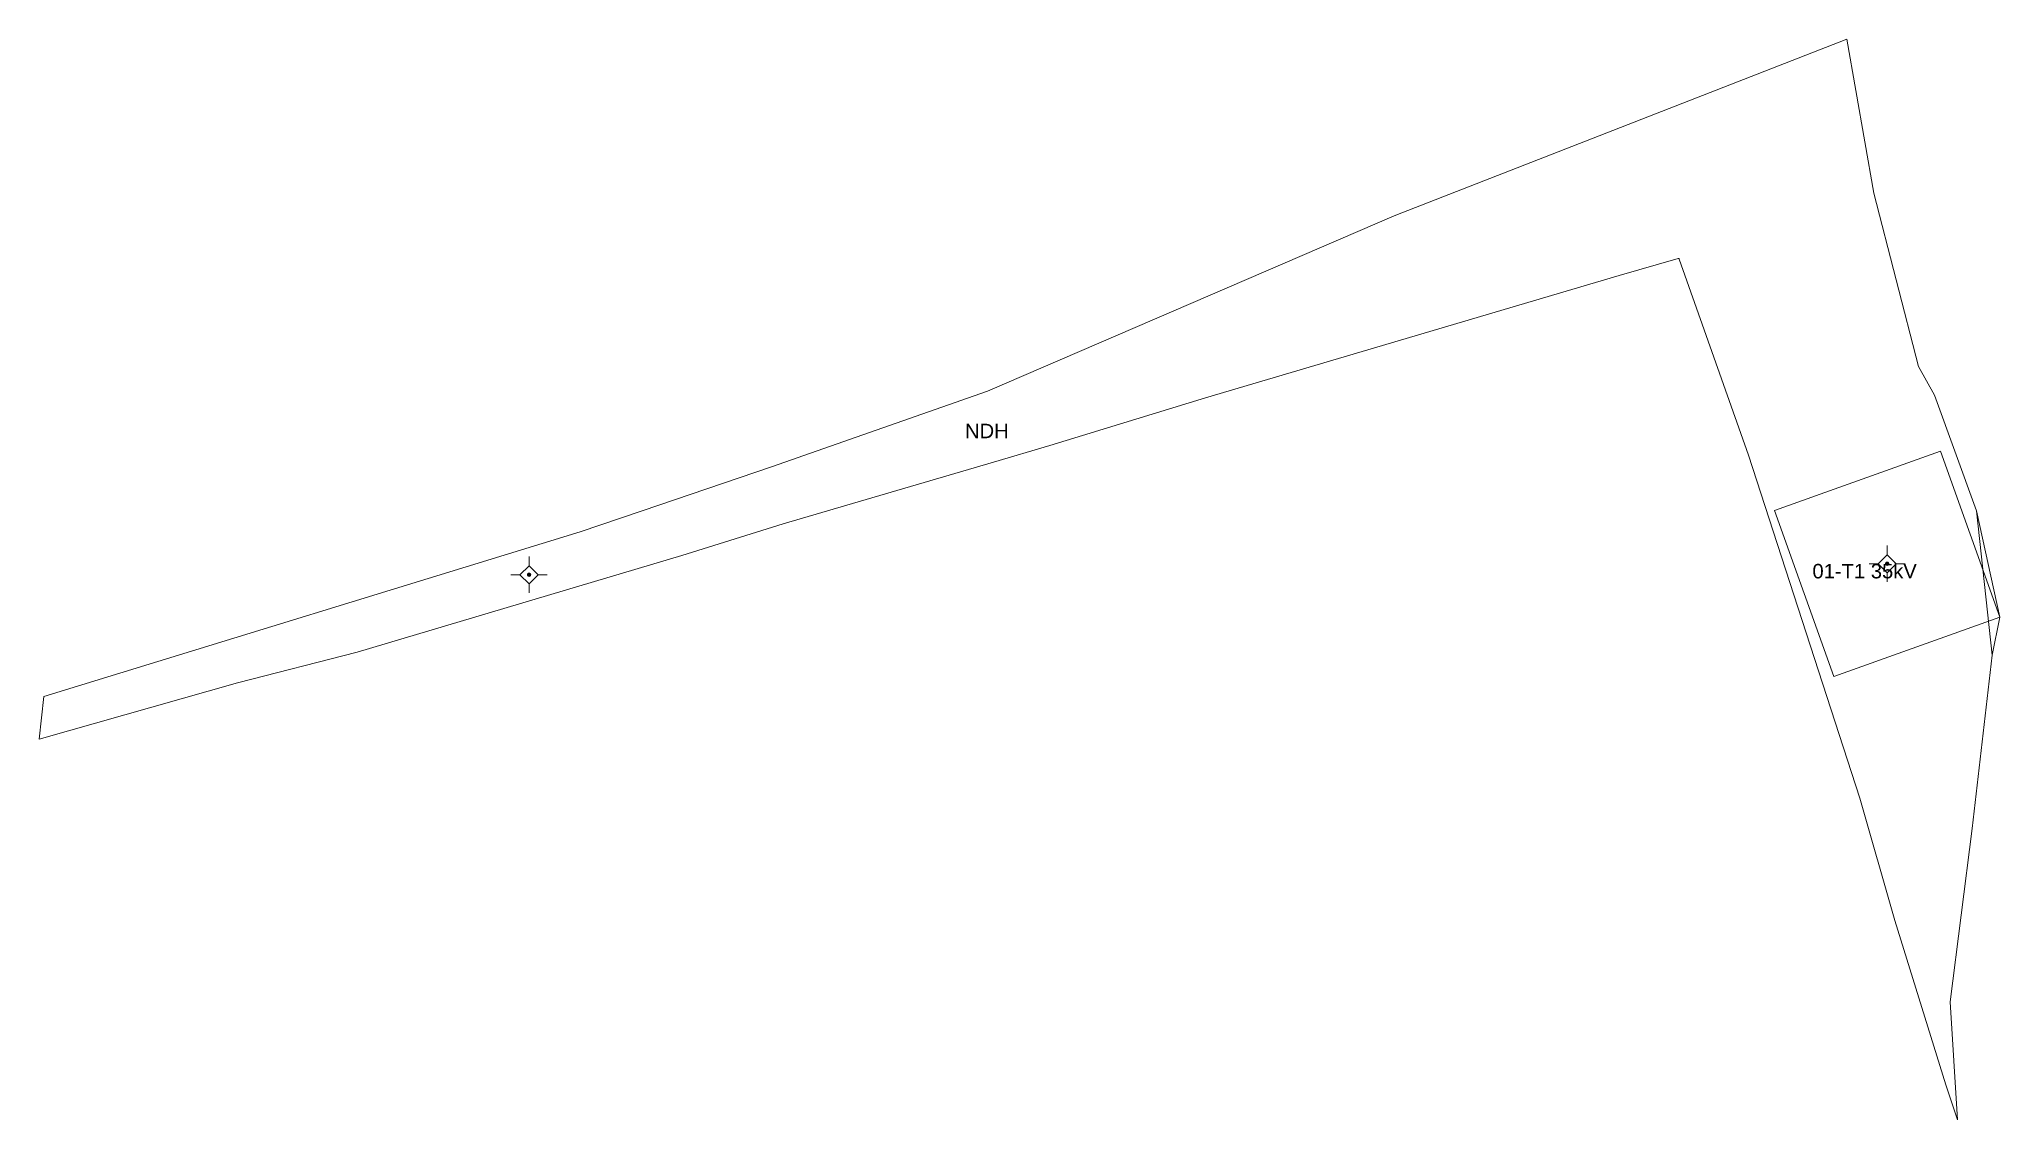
# Model space of a CAD drawing. Header units: metres. Extents: x 545110 to 547549, y 1841958 to 1843229.
# Drawn here: x 547413.3 to 547548.9, y 1841957.8 to 1842032.7 of the extents above.
import ezdxf

# ---------------------------------------------------------------- set-up
doc = ezdxf.new("R2010")
doc.units = ezdxf.units.M
doc.header["$MEASUREMENT"] = 0
for name, color, linetype, lineweight in [('Level 11', 7, 'Continuous', 0), ('Level 28', 7, 'Continuous', 0), ('Level 30', 7, 'Continuous', 0)]:
    doc.layers.add(name, color=color, linetype=linetype, lineweight=lineweight)
doc.styles.add('VHCOUR', font='VHCOUR.TTF', dxfattribs={"height": 0.0015})

# ---------------------------------------------------------------- blocks, each defined once
blk = doc.blocks.new('CENTRD')
at = {"layer": 'Level 11', "linetype": 'Continuous'}
h = blk.add_hatch(color=1, dxfattribs=at)
edge = h.paths.add_edge_path()
edge.add_arc((0, 0), 1.5, 0, 360)
at = {"layer": 'Level 11', "color": 1, "linetype": 'Continuous'}
for p, q in [((-6.3, 0), (-12.5, 0)), ((0, 6.2), (-6.3, 0)), ((-6.3, 0), (0, -6.3)), ((0, 12.5), (0, 6.2)), ((6.2, 0), (0, 6.2)), ((0, -6.3), (6.2, 0)), ((12.5, 0), (6.2, 0)), ((0, -6.3), (0, -12.5))]:
    blk.add_line(p, q, dxfattribs=at)

msp = doc.modelspace()

# ---------------------------------------------------------------- linework, layer by layer
at = {"layer": 'Level 28', "color": 7, "linetype": 'Continuous', "flags": 128}
msp.add_lwpolyline([(547547.3, 1842000), (547548.92, 1841992.64), (547548.4, 1841990)], dxfattribs=at)
at = {"layer": 'Level 30', "color": 5, "linetype": 'Continuous', "lineweight": 0, "flags": 128}
msp.add_lwpolyline([(547545.5, 1841966), (547545.5, 1841966), (547547, 1841978), (547548.4, 1841990), (547547.3, 1842000), (547544.4, 1842008), (547543.3, 1842010), (547540.2, 1842022), (547538.34, 1842032.65), (547507.02, 1842020.43), (547478.88, 1842008.28), (547463.94, 1842003.04), (547454.99, 1842000), (547450.71, 1841998.55), (547413.61, 1841987.15), (547413.28, 1841984.2), (547426.99, 1841988.1), (547435.27, 1841990.21), (547457.74, 1841996.91), (547464.76, 1841999.1), (547479.3, 1842003.38), (547483.2, 1842004.53), (547493.96, 1842007.83), (547522.6, 1842016.3), (547526.68, 1842017.47), (547526.71, 1842017.47), (547526.74, 1842017.44), (547526.75, 1842017.43), (547531.54, 1842003.85), (547539.24, 1841980.12), (547541.66, 1841971.65), (547545.19, 1841960.26), (547545.99, 1841957.84), (547545.5, 1841966)], close=True, dxfattribs=at)
at = {"layer": 'Level 30', "color": 3, "linetype": 'Continuous', "flags": 128}
msp.add_lwpolyline([(547548.92, 1841992.64), (547544.82, 1842004.13), (547533.33, 1842000.03), (547537.43, 1841988.54), (547548.92, 1841992.64)], dxfattribs=at)

# ---------------------------------------------------------------- block references
at = {"layer": 'Level 11', "color": 1, "linetype": 'Continuous', "xscale": 0.1, "yscale": 0.1, "zscale": 0.1}
for p in [(547447.17, 1841995.58), (547541.13, 1841996.34)]:
    msp.add_blockref('CENTRD', p, dxfattribs=at)

# ---------------------------------------------------------------- texts
at = {"layer": 'Level 28', "color": 1, "linetype": 'Continuous', "char_height": 1, "attachment_point": 4, "line_spacing_factor": 0.6, "style": 'VHCOUR'}
for s, insert in [('\\fArial|b0|i0|c00|p39;NDH', (547477.33, 1842005.53)), ('\\fArial|b0|i0|c00|p39;01-T1 35kV', (547535.96, 1841995.82))]:
    msp.add_mtext(s, dxfattribs=dict(at, insert=insert))

doc.saveas('drawing.dxf')
